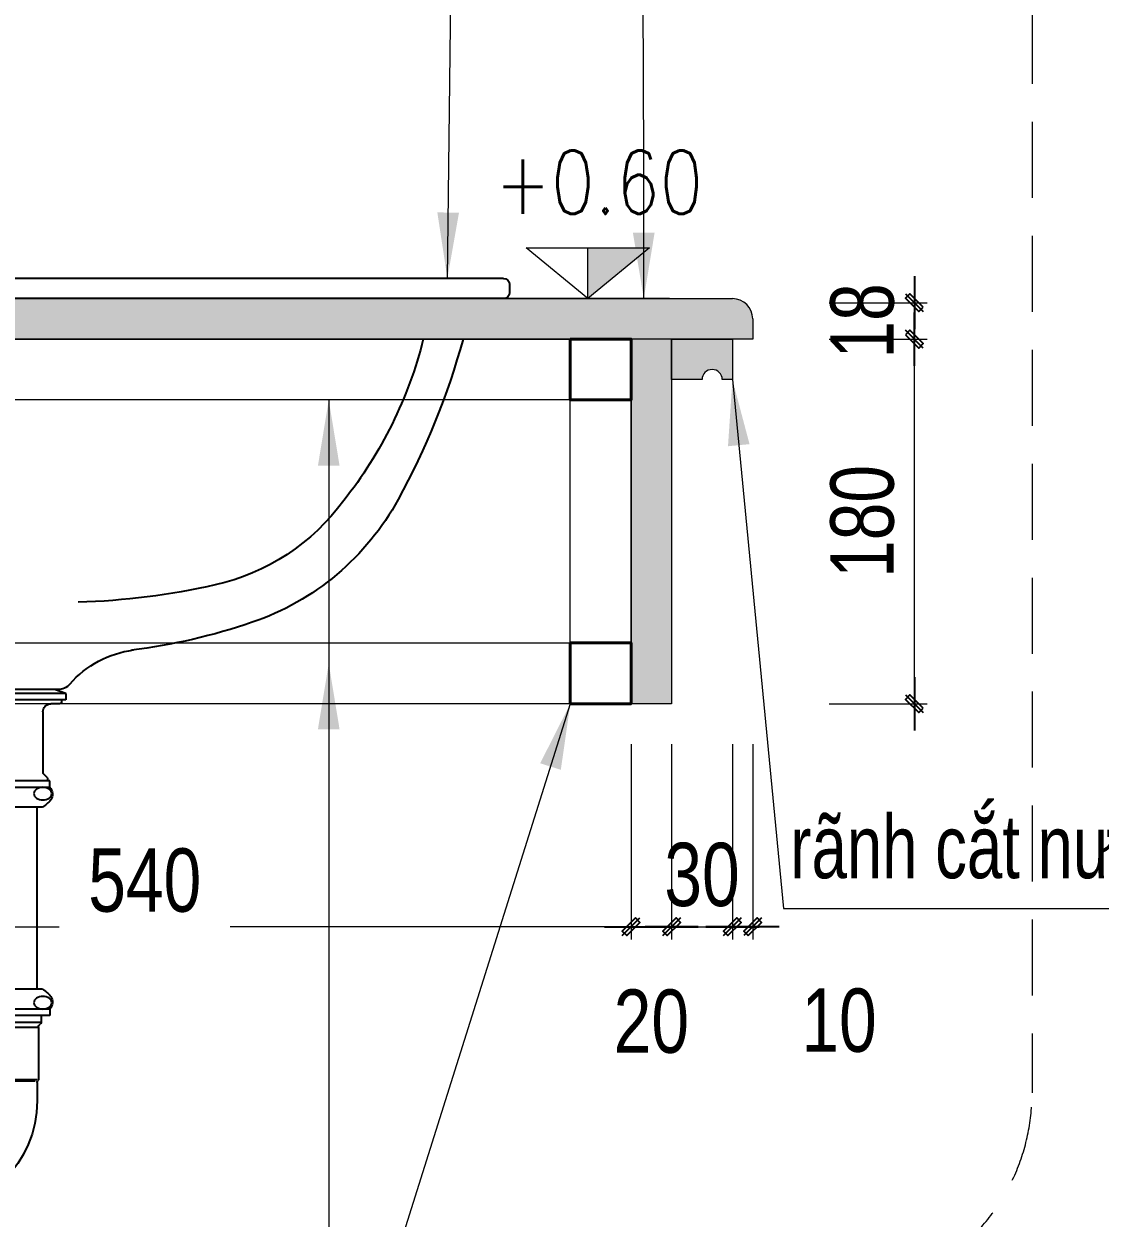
# Model space of a CAD drawing. Header units: millimetres. Extents: x 3293446 to 3468331, y 133678 to 182883.
# Drawn here: x 3461186 to 3463584, y 158085 to 160746 of the extents above; entities that cross this region are included whole.
import ezdxf
from ezdxf.enums import TextEntityAlignment as Align

# ---------------------------------------------------------------- set-up
doc = ezdxf.new("R2010")
doc.units = ezdxf.units.MM
doc.header["$LTSCALE"] = 600
doc.header["$MEASUREMENT"] = 0
doc.header["$PDMODE"] = 32
doc.linetypes.add('HIDDEN', pattern=[0.375, 0.25, -0.125])
doc.layers.get('0').update_dxf_attribs({"lineweight": 0})
doc.layers.get('Defpoints').update_dxf_attribs({"lineweight": 0})
for name, color, linetype, lineweight in [('cat1', 30, 'Continuous', 40), ('DCCD-DIM', 8, 'Continuous', 18), ('LC Text1', 3, 'Continuous', 20), ('manh2', 155, 'Continuous', 9), ('Text', 7, 'Continuous', 20), ('v THAY', 9, 'Continuous', 13), ('v VATLIEU', 251, 'Continuous', 5), ('v-KICHTHUOC', 8, 'Continuous', 18), ('v-MANH', 147, 'Continuous', 5), ('v-TEXT', 7, 'Continuous', 18)]:
    doc.layers.add(name, color=color, linetype=linetype, lineweight=lineweight)
doc.layers.add('DIM', color=1, linetype='Continuous')
doc.layers.add('v cuc manh1', color=251, linetype='Continuous')
doc.styles.add('HOATBIF', font='hoatbif.shx', dxfattribs={"width": 0.8})
doc.styles.add('T1', font='Vnsimli.shx', dxfattribs={"width": 0.8})
doc.styles.add('VNSIMPLI', font='vnsimli.shx', dxfattribs={"width": 0.8})
doc.dimstyles.new('1-50(1-25)', dxfattribs={"dimscale": 50, "dimtxt": 2.5, "dimasz": 0.35, "dimexe": 0.5, "dimexo": 1, "dimgap": 0.8, "dimtad": 1, "dimdec": 0, "dimlfac": 0.25, "dimzin": 0, "dimdsep": 46, "dimtxsty": 'HOATBIF', "dimblk1": 'DOT', "dimblk2": 'DOT', "dimsah": 1, "dimcen": -1, "dimdle": 1, "dimclrd": 256, "dimclre": 256, "dimclrt": 4, "dimadec": 3, "dimazin": 2, "dimtfac": 0.333333, "dimtdec": 0, "dimtix": 1, "dimtmove": 2, "dimatfit": 3, "dimldrblk": 'DOT', "dimfxl": 1, "dimtvp": 0.833333, "dimtolj": 1, "dimtzin": 0, "dimarcsym": 0})
doc.dimstyles.new('D1-100$7', dxfattribs={"dimscale": 100, "dimtxt": 2.5, "dimasz": 2.7, "dimexe": 0.18, "dimexo": 0, "dimgap": 1, "dimtad": 1, "dimdec": 0, "dimrnd": 1, "dimzin": 0, "dimdsep": 46, "dimtxsty": 'T1', "dimblk2": 'LTT1', "dimsah": 1, "dimcen": 100, "dimclrd": 256, "dimclre": 256, "dimclrt": 7, "dimadec": 3, "dimazin": 0, "dimtfac": 1, "dimtdec": 0, "dimtix": 1, "dimtmove": 2, "dimatfit": 3, "dimfxl": 1, "dimtolj": 1, "dimtzin": 0, "dimarcsym": 0})

# ---------------------------------------------------------------- blocks, each defined once
blk = doc.blocks.new('JJ')
at = {"layer": 'v cuc manh1', "ltscale": 0.75}
for p, q in [((186321.2, 34607.2), (184306.2, 34607.2)), ((186336.2, 34592.2), (186336.2, 34572.2)), ((186321.2, 34557.2), (184306.2, 34557.2)), ((186205.2, 34557.2), (186182.9, 34557.2)), ((185241.2, 33582.2), (184941.2, 33582.2)), ((185221.4, 33592.2), (184960.9, 33592.2)), ((185213.7, 33592.2), (184968.7, 33592.2)), ((185241.2, 33582.2), (185213.7, 33592.2)), ((185241.2, 33582.2), (185241.2, 33567.2)), ((185241.2, 33567.2), (184941.2, 33567.2)), ((185231.2, 33567.2), (184951.2, 33567.2)), ((185226.2, 33557.2), (185204.9, 33557.2)), ((185231.2, 33567.2), (185231.2, 33562.2)), ((185184.9, 33537.2), (185184.9, 33517.2)), ((185184.9, 33517.2), (185184.9, 33385.9)), ((185196.2, 33374.7), (185184.9, 33385.9)), ((185196.2, 33374.7), (185196.2, 33367.2)), ((184980.7, 33351.2), (185201.7, 33351.2)), ((185201.7, 33367.2), (185091.2, 33367.2)), ((185201.7, 33351.2), (185201.7, 33367.2)), ((185183.7, 33302.2), (185091.2, 33302.2)), ((185170.6, 32852.6), (185170.6, 33302.2)), ((185183.7, 32852.6), (185091.2, 32852.6)), ((185201.7, 32803.6), (184980.7, 32803.6)), ((185201.7, 32787.6), (185091.2, 32787.6)), ((185180.9, 32787.6), (185180.9, 32770.8)), ((185201.7, 32803.6), (185201.7, 32787.6)), ((185180.9, 32770.8), (185001.4, 32770.8)), ((185174.1, 32758.3), (185008.1, 32758.3)), ((185174.1, 32758.3), (185174.1, 32630.8)), ((185011.8, 32629.4), (185170.6, 32629.4)), ((185165.5, 32625.8), (185091.1, 32625.8)), ((185170.5, 32622), (185170.5, 32576.8))]:
    blk.add_line(p, q, dxfattribs=at)
at = {"layer": 'v cuc manh1', "ltscale": 0.75, "extrusion": (0, 0, -1)}
for centre in [(185184.8, 33335.5), (185184.8, 32819.3)]:
    blk.add_ellipse(centre, major_axis=(-22, 0), ratio=0.712779, start_param=1.570796326795625, end_param=7.853981633975211, dxfattribs=at)
at = {"layer": 'v cuc manh1', "ltscale": 0.75}
for points in [[(186321.2, 34607.2), (186329.5, 34607.2), (186336.2, 34600.5), (186336.2, 34592.2)], [(186336.2, 34572.2), (186336.2, 34563.9), (186329.5, 34557.2), (186321.2, 34557.2)], [(186123.5, 34457.2), (186087.1, 34312.3), (186020.3, 34176.4), (185927.1, 34058.7)], [(186221.6, 34457.2), (186183.7, 34319.8), (186130.1, 34187), (186061.6, 34061.8)], [(185927.1, 34058.7), (185850, 33953.4), (185737.3, 33879.4), (185610, 33850.7)], [(186061.6, 34061.8), (185983.7, 33919.1), (185855.2, 33810.9), (185701.5, 33758.3)], [(185610, 33850.7), (185499, 33825.7), (185385.9, 33811.3), (185272.2, 33807.7)], [(185701.5, 33758.3), (185604.9, 33725.3), (185505.1, 33702.2), (185403.8, 33689.4)], [(185251.6, 33606), (185291.8, 33652.2), (185347.6, 33682.2), (185408.4, 33690)], [(185251.6, 33606), (185244, 33597.2), (185233, 33592.2), (185221.4, 33592.2)], [(185184.9, 33537.2), (185184.9, 33548.2), (185193.9, 33557.2), (185204.9, 33557.2)], [(185231.2, 33562.2), (185231.2, 33559.4), (185228.9, 33557.2), (185226.2, 33557.2)], [(185201.7, 33351.2), (185209.9, 33342.7), (185211, 33329.6), (185204.4, 33319.8)], [(185204.4, 33319.8), (185198.6, 33312.7), (185191.6, 33306.8), (185183.7, 33302.2)], [(185183.7, 32852.6), (185191.6, 32848.1), (185198.6, 32842.1), (185204.4, 32835)], [(185204.4, 32835), (185211, 32825.2), (185209.9, 32812.1), (185201.7, 32803.6)], [(185174.1, 32758.3), (185174.1, 32761.6), (185175.8, 32764.8), (185178.6, 32766.6)], [(185180.9, 32770.8), (185180.9, 32769.1), (185180, 32767.5), (185178.6, 32766.6)], [(185170.5, 32622), (185170.5, 32624), (185171.3, 32625.9), (185172.7, 32627.3)], [(185174.1, 32630.8), (185174.1, 32629.5), (185173.6, 32628.2), (185172.7, 32627.3)]]:
    blk.add_open_spline(points, degree=3, dxfattribs=at)
blk.add_open_spline([(185170.5, 32576.8), (185170.5, 32424.7), (185047.2, 32301.4), (184895.1, 32301.4), (184746.7, 32301.4), (184625, 32419), (184619.9, 32567.3)], degree=3, knots=[0, 0, 0, 0, 1, 1, 1, 2, 2, 2, 2], dxfattribs=at)
blk = doc.blocks.new('LTT1')
at = {"layer": 'DCCD-DIM'}
for p, q in [((0, -1), (0, 1)), ((-1.5, 0), (1.5, 0))]:
    blk.add_line(p, q, dxfattribs=at)
at = {"layer": 'DCCD-DIM', "const_width": 0.25}
blk.add_lwpolyline([(-0.53, -0.53), (0.53, 0.53)], dxfattribs=at)
blk = doc.blocks.new('DOT')
at = {"layer": 'DIM'}
for p, q in [((-3, 0), (3, 0)), ((-1, -1), (1, 1))]:
    blk.add_line(p, q, dxfattribs=at)
blk.add_lwpolyline([(0.5, 1), (-1, -0.5), (-0.5, -1), (1, 0.5)], close=True, dxfattribs=at)
blk = doc.blocks.new('*D41')
at = {"layer": 'Defpoints', "color": 0, "ltscale": 2, "transparency": 16777216}
for p in [(1283, 120), (1501.2, 120), (1283, -600)]:
    blk.add_point(p, dxfattribs=at)
at = {"layer": 'DIM', "lineweight": -2, "ltscale": 2, "transparency": 16777216}
for p, q in [((1333, 120), (1526.2, 120)), ((1501.2, -582.5), (1501.2, 102.5)), ((1333, -600), (1526.2, -600))]:
    blk.add_line(p, q, dxfattribs=at)
at = {"layer": 'DIM', "lineweight": -2, "ltscale": 2, "transparency": 16777216, "xscale": 17.5, "yscale": 17.5, "zscale": 17.5}
for p, rotation in [((1501.2, 120), 90), ((1501.2, -600), 270)]:
    blk.add_blockref('DOT', p, dxfattribs=dict(at, rotation=rotation))
at = {"layer": 'DIM', "color": 4, "ltscale": 2, "transparency": 16777216, "insert": (1398.7, -240), "char_height": 125, "attachment_point": 5, "rotation": 90, "style": 'HOATBIF'}
blk.add_mtext('\\A1;180', dxfattribs=at)
blk = doc.blocks.new('_Dot')
at = {"color": 0, "linetype": 'ByBlock', "lineweight": -2}
blk.add_line((-0.5, 0), (-1, 0), dxfattribs=at)
at = {"color": 0, "linetype": 'ByBlock', "const_width": 0.5}
blk.add_lwpolyline([(-0.25, 0, 1), (0.25, 0, 1)], format="xyb", close=True, dxfattribs=at)
blk = doc.blocks.new('*D42')
at = {"layer": 'Defpoints', "color": 0, "ltscale": 2, "transparency": 16777216}
for p in [(-1218, -629.8), (942, -629.8), (942, -1040.4)]:
    blk.add_point(p, dxfattribs=at)
at = {"layer": 'DIM', "lineweight": -2, "ltscale": 2, "transparency": 16777216}
for p, q in [((-1218, -679.8), (-1218, -1065.4)), ((942, -679.8), (942, -1065.4)), ((-1200.5, -1040.4), (-186.6, -1040.4)), ((924.5, -1040.4), (150.5, -1040.4))]:
    blk.add_line(p, q, dxfattribs=at)
at = {"layer": 'DIM', "lineweight": -2, "ltscale": 2, "transparency": 16777216, "xscale": 17.5, "yscale": 17.5, "zscale": 17.5, "rotation": 180}
blk.add_blockref('DOT', (-1218, -1040.4), dxfattribs=at)
at = {"layer": 'DIM', "lineweight": -2, "ltscale": 2, "transparency": 16777216, "xscale": 17.5, "yscale": 17.5, "zscale": 17.5}
blk.add_blockref('DOT', (942, -1040.4), dxfattribs=at)
at = {"layer": 'DIM', "color": 4, "ltscale": 2, "transparency": 16777216, "insert": (-18, -949), "char_height": 125, "attachment_point": 5, "style": 'HOATBIF'}
blk.add_mtext('\\A1;540', dxfattribs=at)
blk = doc.blocks.new('*D44')
at = {"layer": 'Defpoints', "color": 0, "ltscale": 2, "transparency": 16777216}
for p in [(942, -629.8), (1022, -629.8), (1022, -1040.4)]:
    blk.add_point(p, dxfattribs=at)
at = {"layer": 'DIM', "lineweight": -2, "ltscale": 2, "transparency": 16777216}
for p, q in [((942, -679.8), (942, -1065.4)), ((1022, -679.8), (1022, -1065.4)), ((924.5, -1040.4), (907, -1040.4)), ((942, -1040.4), (1022, -1040.4)), ((1039.5, -1040.4), (1057, -1040.4))]:
    blk.add_line(p, q, dxfattribs=at)
at = {"layer": 'DIM', "lineweight": -2, "ltscale": 2, "transparency": 16777216, "xscale": 17.5, "yscale": 17.5, "zscale": 17.5}
blk.add_blockref('DOT', (942, -1040.4), dxfattribs=at)
at = {"layer": 'DIM', "lineweight": -2, "ltscale": 2, "transparency": 16777216, "xscale": 17.5, "yscale": 17.5, "zscale": 17.5, "rotation": 180}
blk.add_blockref('DOT', (1022, -1040.4), dxfattribs=at)
at = {"layer": 'DIM', "color": 4, "ltscale": 2, "transparency": 16777216, "insert": (982, -1227.6), "char_height": 125, "attachment_point": 5, "style": 'HOATBIF'}
blk.add_mtext('\\A1;20', dxfattribs=at)
blk = doc.blocks.new('*D45')
at = {"layer": 'Defpoints', "color": 0, "ltscale": 2, "transparency": 16777216}
for p in [(1022, -629.8), (1142, -629.8), (1142, -1040.4)]:
    blk.add_point(p, dxfattribs=at)
at = {"layer": 'DIM', "lineweight": -2, "ltscale": 2, "transparency": 16777216}
for p, q in [((1022, -679.8), (1022, -1065.4)), ((1142, -679.8), (1142, -1065.4)), ((1004.5, -1040.4), (987, -1040.4)), ((1022, -1040.4), (1142, -1040.4)), ((1159.5, -1040.4), (1177, -1040.4))]:
    blk.add_line(p, q, dxfattribs=at)
at = {"layer": 'DIM', "lineweight": -2, "ltscale": 2, "transparency": 16777216, "xscale": 17.5, "yscale": 17.5, "zscale": 17.5}
blk.add_blockref('DOT', (1022, -1040.4), dxfattribs=at)
at = {"layer": 'DIM', "lineweight": -2, "ltscale": 2, "transparency": 16777216, "xscale": 17.5, "yscale": 17.5, "zscale": 17.5, "rotation": 180}
blk.add_blockref('DOT', (1142, -1040.4), dxfattribs=at)
at = {"layer": 'DIM', "color": 4, "ltscale": 2, "transparency": 16777216, "insert": (1082, -937.9), "char_height": 125, "attachment_point": 5, "style": 'HOATBIF'}
blk.add_mtext('\\A1;30', dxfattribs=at)
blk = doc.blocks.new('*D46')
at = {"layer": 'Defpoints', "color": 0, "ltscale": 2, "transparency": 16777216}
for p in [(1142, -629.8), (1182, -629.8), (1182, -1040.4)]:
    blk.add_point(p, dxfattribs=at)
at = {"layer": 'DIM', "lineweight": -2, "ltscale": 2, "transparency": 16777216}
for p, q in [((1142, -679.8), (1142, -1065.4)), ((1182, -679.8), (1182, -1065.4)), ((1124.5, -1040.4), (1107, -1040.4)), ((1142, -1040.4), (1182, -1040.4)), ((1199.5, -1040.4), (1217, -1040.4))]:
    blk.add_line(p, q, dxfattribs=at)
at = {"layer": 'DIM', "lineweight": -2, "ltscale": 2, "transparency": 16777216, "xscale": 17.5, "yscale": 17.5, "zscale": 17.5}
blk.add_blockref('DOT', (1142, -1040.4), dxfattribs=at)
at = {"layer": 'DIM', "lineweight": -2, "ltscale": 2, "transparency": 16777216, "xscale": 17.5, "yscale": 17.5, "zscale": 17.5, "rotation": 180}
blk.add_blockref('DOT', (1182, -1040.4), dxfattribs=at)
at = {"layer": 'DIM', "color": 4, "ltscale": 2, "transparency": 16777216, "insert": (1352.4, -1225.6), "char_height": 125, "attachment_point": 5, "style": 'HOATBIF'}
blk.add_mtext('\\A1;10', dxfattribs=at)
blk = doc.blocks.new('*D47')
at = {"layer": 'Defpoints', "color": 0, "ltscale": 2, "transparency": 16777216}
for p in [(1283, 192), (1501.2, 192), (1283, 120)]:
    blk.add_point(p, dxfattribs=at)
at = {"layer": 'DIM', "lineweight": -2, "ltscale": 2, "transparency": 16777216}
for p, q in [((1501.2, 209.5), (1501.2, 227)), ((1333, 192), (1526.2, 192)), ((1501.2, 120), (1501.2, 192)), ((1333, 120), (1526.2, 120)), ((1501.2, 102.5), (1501.2, 85))]:
    blk.add_line(p, q, dxfattribs=at)
at = {"layer": 'DIM', "lineweight": -2, "ltscale": 2, "transparency": 16777216, "xscale": 17.5, "yscale": 17.5, "zscale": 17.5}
for p, rotation in [((1501.2, 192), 270), ((1501.2, 120), 90)]:
    blk.add_blockref('DOT', p, dxfattribs=dict(at, rotation=rotation))
at = {"layer": 'DIM', "color": 4, "ltscale": 2, "transparency": 16777216, "insert": (1398.7, 156), "char_height": 125, "attachment_point": 5, "rotation": 90, "style": 'HOATBIF'}
blk.add_mtext('\\A1;18', dxfattribs=at)
blk = doc.blocks.new('Caodo1')
at = {"layer": 'LC Text1'}
blk.add_hatch(color=4, dxfattribs=at).paths.add_polyline_path([(0, 200.2), (0, 0), (243.4, 200.2)])
at = {"layer": 'LC Text1', "color": 4}
for p, q in [((0, 0), (0, 200.2)), ((323.6, 0), (-323.6, 0))]:
    blk.add_line(p, q, dxfattribs=at)
blk.add_lwpolyline([(-243.4, 200.2), (243.4, 200.2), (0, 0), (0, 0)], close=True, dxfattribs=at)
at = {"layer": 'LC Text1', "color": 4, "style": 'T1', "width": 0.8}
blk.add_attdef('%%P0,00', text='', height=250, dxfattribs=at).set_placement((-39, 459.5), align=Align.MIDDLE_CENTER)
blk = doc.blocks.new('jsdfgdfgdf')
at = {"layer": 'v VATLIEU'}
h = blk.add_hatch(dxfattribs=at)
h.set_pattern_fill('AR-CONC', color=256, scale=8, style=0)
h.set_pattern_definition([(50, (-4516986.553, 1045929.8), (57.3808146, -5.0201708), [6, -66]), (355, (-4516986.55, 1045929.8), (-11.1001067, 60.1753707), [4.8, -52.8]), (100.4514, (-4516981.77, 1045929.38), (46.28075054, 55.15516336), [5.0992152, -56.09136896]), (46.1842, (-4516986.55, 1045945.8), (85.3792839, -13.2415211), [9, -99]), (96.6356, (-4516979.44, 1045944.695), (74.7730164, 77.9294297), [7.648823, -84.13704]), (351.1842, (-4516986.55, 1045945.8), (74.7729556, 77.929488), [7.2, -79.2]), (21, (-4516978.553, 1045941.8), (47.75256417, -32.20951125), [6, -66]), (326, (-4516978.55, 1045941.8), (19.46522655, 58.0120036), [4.8, -52.8]), (71.4514, (-4516974.573, 1045939.115), (67.2178103, 25.80243974), [5.0992152, -56.09136896]), (37.5, (-4516986.553, 1045929.799), (0.972788425, 26.63150831), [0, -52.16, 0, -53.6, 0, -53]), (7.5, (-4516986.553, 1045929.8), (21.045563, 31.55293695), [0, -30.56, 0, -50.96, 0, -20.2]), (327.5, (-4517004.393, 1045929.8), (42.70579489, -1.80438974), [0, -20, 0, -62.4, 0, -82.8]), (317.5, (-4517012.393, 1045929.8), (46.65489355, 8.0083986), [0, -26, 0, -41.44, 0, -58.8])])
edge = h.paths.add_edge_path()
edge.add_arc((1142, 160), 40, 0, 90, ccw=False)
edge.add_line((1182, 160), (1182, 120))
edge.add_line((1182, 120), (1142, 120))
edge.add_line((1142, 120), (1142, 40))
edge.add_line((1142, 40), (1122, 40))
edge.add_arc((1102, 40), 20, 0, 180)
edge.add_line((1082, 40), (1022, 40))
edge.add_line((1022, 40), (1022, -600))
edge.add_line((1022, -600), (942, -600))
edge.add_line((942, -600), (942, 120))
edge.add_line((942, 120), (-1218, 120))
edge.add_line((-1218, 120), (-1218, 200))
edge.add_line((-1218, 200), (1142, 200))
at = {"layer": 'cat1', "ltscale": 2}
for points in [[(822, 120), (942, 120), (942, 0), (822, 0)], [(822, -480), (942, -480), (942, -600), (822, -600)]]:
    blk.add_lwpolyline(points, close=True, dxfattribs=at)
at = {"layer": 'manh2', "linetype": 'HIDDEN'}
blk.add_lwpolyline([(-2623.5, 998.9, -0.414214), (-2223.5, 1398.9), (1333.5, 1398.9, -0.414214), (1733.5, 998.9), (1733.5, -1368.6, -0.414214), (1333.5, -1768.6), (-2223.5, -1768.6, -0.414214), (-2623.5, -1368.6)], format="xyb", close=True, dxfattribs=at)
at = {"layer": 'v THAY'}
for p, q in [((-1218, 200), (1142, 200)), ((1182, 160), (1182, 120)), ((1182, 120), (-1218, 120)), ((942, -600), (942, 120)), ((1022, 120), (1022, -600)), ((942, -600), (-219, -600)), ((1022, -600), (942, -600))]:
    blk.add_line(p, q, dxfattribs=at)
blk.add_lwpolyline([(1082, 40), (1022, 40), (1022, 120), (1142, 120), (1142, 40), (1122, 40, 1)], format="xyb", close=True, dxfattribs=at)
blk.add_arc((1142, 160), 40, 0, 90, dxfattribs=at)
at = {"layer": 'v-MANH'}
for points in [[(-1098, 120), (822, 120), (822, 0), (-1098, 0)], [(822, 0), (942, 0), (942, -480), (822, -480)], [(-1098, -480), (822, -480), (822, -600), (-1098, -600)]]:
    blk.add_lwpolyline(points, close=True, dxfattribs=at)
at = {"layer": 'v-MANH', "xscale": 0.8, "yscale": 0.8, "zscale": 0.8}
blk.add_blockref('JJ', (-148367, -27445.8), dxfattribs=at)
at = {"layer": 'v-TEXT'}
ref = blk.add_blockref('Caodo1', (856.3, 200), dxfattribs=dict(at, xscale=0.5, yscale=0.5, zscale=0.5))
ref.add_attrib('%%P0,00', '+0.60', dxfattribs={"layer": 'Text', "height": 125, "style": 'VNSIMPLI', "width": 0.8}).set_placement((878.4, 429.8), align=Align.MIDDLE_CENTER)
at = {"layer": 'DIM', "color": 4, "ltscale": 2, "style": 'HOATBIF', "width": 0.75}
blk.add_text('r·nh c¾t n\xadíc réng 5mm', height=125, dxfattribs=at).set_placement((1256.4, -944.5))
at = {"layer": 'DIM', "ltscale": 2}
for base, p1, p2, picture, middle in [((1501.2, 192), (1283, 120), (1283, 192), '*D47', (1398.7, 156)), ((1501.2, 120), (1283, -600), (1283, 120), '*D41', (1398.7, -240))]:
    dim = blk.add_linear_dim(base=base, p1=p1, p2=p2, angle=90, dimstyle='1-50(1-25)', dxfattribs=at)
    dim.commit()
    dim.dimension.update_dxf_attribs({"geometry": picture, "text_midpoint": middle})
for base, p1, p2, picture, middle in [((942, -1040.4), (-1218, -629.8), (942, -629.8), '*D42', (-18, -949)), ((1022, -1040.4), (942, -629.8), (1022, -629.8), '*D44', (982, -1227.6)), ((1182, -1040.4), (1142, -629.8), (1182, -629.8), '*D46', (1352.4, -1225.6))]:
    dim = blk.add_linear_dim(base=base, p1=p1, p2=p2, dimstyle='1-50(1-25)', dxfattribs=at)
    dim.commit()
    dim.dimension.update_dxf_attribs({"geometry": picture, "text_midpoint": middle, "dimtype": 128})
dim = blk.add_linear_dim(base=(1142, -1040.4), p1=(1022, -629.8), p2=(1142, -629.8), dimstyle='1-50(1-25)', dxfattribs=at)
dim.commit()
dim.dimension.update_dxf_attribs({"geometry": '*D45', "text_midpoint": (1082, -937.9)})
at = {"layer": 'v-KICHTHUOC'}
for points in [[(579.4, 240), (605.5, 2478.5), (2818, 2478.5)], [(1142, 40), (1243, -1004.4), (3342.9, -1004.4)], [(345.2, 0), (345.2, -2112.5), (1834.4, -2112.5)], [(345.2, -520.5), (345.2, -2112.5), (1834.4, -2112.5)], [(822, -600), (345.2, -2112.5), (1834.4, -2112.5)]]:
    blk.add_leader(points, dimstyle='D1-100$7', override={"dimasz": 1.3}, dxfattribs=at)
at = {"layer": 'v-KICHTHUOC', "annotation_type": 0, "has_hookline": 1, "hookline_direction": 0, "text_width": 1819}
blk.add_leader([(967, 200), (967, 473.4), (962.5, 1995.1), (1092.5, 1995.1)], dimstyle='D1-100$7', override={"dimasz": 1.3}, dxfattribs=at)

msp = doc.modelspace()

# ---------------------------------------------------------------- block references
at = {"layer": 'v-KICHTHUOC', "xscale": 1.128472890631651, "yscale": 1.128472890631651, "zscale": 1.128472890631651}
msp.add_blockref('jsdfgdfgdf', (3461475.8, 159907.8), dxfattribs=at)

doc.saveas('drawing.dxf')
